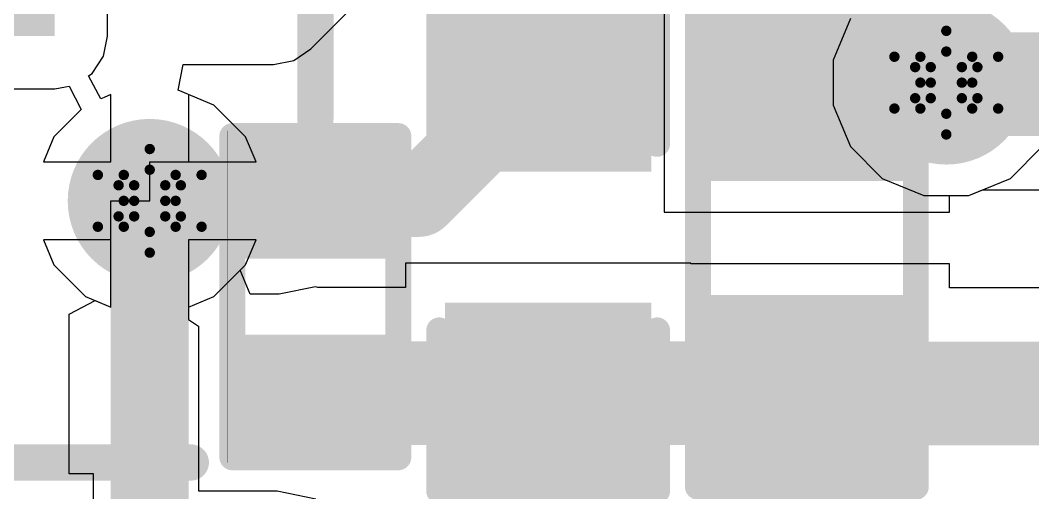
# Model space of a CAD drawing. Header units: inches. Extents: x -18 to 237, y -41 to 211.
# Drawn here: x 31.911 to 36.869, y 102.666 to 104.982 of the extents above; entities that cross this region are included whole.
import ezdxf

# ---------------------------------------------------------------- set-up
doc = ezdxf.new("R2010")
doc.units = ezdxf.units.IN
for name, color, linetype in [('Bottom Layer', 5, 'Continuous'), ('Bottom Solder', 6, 'Continuous'), ('Drill Drawing', 1, 'Continuous'), ('Top Layer', 1, 'Continuous'), ('Top Overlay', 2, 'Continuous'), ('Top Paste', 8, 'Continuous'), ('Top Solder', 216, 'Continuous'), ('Via Holes', 16, 'Continuous')]:
    doc.layers.add(name, color=color, linetype=linetype)

# ---------------------------------------------------------------- blocks, each defined once
blk = doc.blocks.new('C___0603_10')
at = {"layer": 'Top Layer'}
for points in [[(-0.381, 0.4445), (-0.381, -0.4445), (-1.143, -0.4445), (-1.143, 0.4445)], [(1.143, 0.4445), (1.143, -0.4445), (0.381, -0.4445), (0.381, 0.4445)]]:
    blk.add_hatch(color=1, dxfattribs=at).paths.add_polyline_path(points)
at = {"layer": 'Top Paste'}
for points in [[(-0.381, 0.4445), (-0.381, -0.4445), (-1.143, -0.4445), (-1.143, 0.4445)], [(1.143, 0.4445), (1.143, -0.4445), (0.381, -0.4445), (0.381, 0.4445)]]:
    blk.add_hatch(color=8, dxfattribs=at).paths.add_polyline_path(points)
at = {"layer": 'Top Solder'}
for points in [[(-0.321, 0.5045), (-0.321, -0.5045), (-1.203, -0.5045), (-1.203, 0.5045)], [(1.203, 0.5045), (1.203, -0.5045), (0.321, -0.5045), (0.321, 0.5045)]]:
    blk.add_hatch(color=216, dxfattribs=at).paths.add_polyline_path(points)
at = {"layer": 'Top Overlay'}
for points in [[(-1.2446, -0.5334, 0.127, 0.127, 0), (-1.2446, 0.5334, 0.127, 0.127, 0)], [(-0.4572, 0.5334, 0.127, 0.127, 0), (-1.2446, 0.5334, 0.127, 0.127, 0)], [(1.2446, 0.5334, 0.127, 0.127, 0), (0.4572, 0.5334, 0.127, 0.127, 0)], [(1.2446, -0.5334, 0.127, 0.127, 0), (1.2446, 0.5334, 0.127, 0.127, 0)], [(-0.4572, -0.5334, 0.127, 0.127, 0), (-1.2446, -0.5334, 0.127, 0.127, 0)], [(1.2446, -0.5334, 0.127, 0.127, 0), (0.4572, -0.5334, 0.127, 0.127, 0)]]:
    blk.add_lwpolyline(points, format="xyseb", dxfattribs=at)
for points in [[(-1.2764, 0.5334, 0.0635, 0.0635, 1), (-1.2128, 0.5334, 0.0635, 0.0635, 1)], [(-1.2764, 0.5334, 0.0635, 0.0635, 1), (-1.2128, 0.5334, 0.0635, 0.0635, 1)], [(-0.4889, 0.5334, 0.0635, 0.0635, 1), (-0.4254, 0.5334, 0.0635, 0.0635, 1)], [(0.4254, 0.5334, 0.0635, 0.0635, 1), (0.4889, 0.5334, 0.0635, 0.0635, 1)], [(1.2128, 0.5334, 0.0635, 0.0635, 1), (1.2764, 0.5334, 0.0635, 0.0635, 1)], [(1.2128, 0.5334, 0.0635, 0.0635, 1), (1.2764, 0.5334, 0.0635, 0.0635, 1)], [(-1.2764, -0.5334, 0.0635, 0.0635, 1), (-1.2128, -0.5334, 0.0635, 0.0635, 1)], [(-1.2764, -0.5334, 0.0635, 0.0635, 1), (-1.2128, -0.5334, 0.0635, 0.0635, 1)], [(-0.4889, -0.5334, 0.0635, 0.0635, 1), (-0.4254, -0.5334, 0.0635, 0.0635, 1)], [(0.4254, -0.5334, 0.0635, 0.0635, 1), (0.4889, -0.5334, 0.0635, 0.0635, 1)], [(1.2128, -0.5334, 0.0635, 0.0635, 1), (1.2764, -0.5334, 0.0635, 0.0635, 1)], [(1.2128, -0.5334, 0.0635, 0.0635, 1), (1.2764, -0.5334, 0.0635, 0.0635, 1)]]:
    blk.add_lwpolyline(points, format="xyseb", close=True, dxfattribs=at)
blk = doc.blocks.new('R___0402_65')
at = {"layer": 'Top Layer'}
for points in [[(-0.6985, -0.3175), (-0.6985, 0.3175), (-0.2413, 0.3175), (-0.2413, -0.3175)], [(0.2413, -0.3175), (0.2413, 0.3175), (0.6985, 0.3175), (0.6985, -0.3175)]]:
    blk.add_hatch(color=1, dxfattribs=at).paths.add_polyline_path(points)
at = {"layer": 'Top Paste'}
for points in [[(-0.6985, -0.3175), (-0.6985, 0.3175), (-0.2413, 0.3175), (-0.2413, -0.3175)], [(0.2413, -0.3175), (0.2413, 0.3175), (0.6985, 0.3175), (0.6985, -0.3175)]]:
    blk.add_hatch(color=8, dxfattribs=at).paths.add_polyline_path(points)
at = {"layer": 'Top Solder'}
for points in [[(-0.7535, -0.3725), (-0.7535, 0.3725), (-0.1863, 0.3725), (-0.1863, -0.3725)], [(0.1863, -0.3725), (0.1863, 0.3725), (0.7535, 0.3725), (0.7535, -0.3725)]]:
    blk.add_hatch(color=216, dxfattribs=at).paths.add_polyline_path(points)
at = {"layer": 'Top Overlay'}
for points in [[(-0.7874, -0.4064, 0.127, 0.127, 0), (-0.7874, 0.4064, 0.127, 0.127, 0)], [(0.7874, 0.4064, 0.127, 0.127, 0), (-0.7874, 0.4064, 0.127, 0.127, 0)], [(0.7874, -0.4064, 0.127, 0.127, 0), (0.7874, 0.4064, 0.127, 0.127, 0)], [(0.7874, -0.4064, 0.127, 0.127, 0), (-0.7874, -0.4064, 0.127, 0.127, 0)], [(0.8128, -0.4318, 0.00323, 0.00323, 0), (-0.8128, -0.4318, 0.00323, 0.00323, 0)]]:
    blk.add_lwpolyline(points, format="xyseb", dxfattribs=at)
for points in [[(-0.8191, 0.4064, 0.0635, 0.0635, 1), (-0.7556, 0.4064, 0.0635, 0.0635, 1)], [(-0.8191, 0.4064, 0.0635, 0.0635, 1), (-0.7556, 0.4064, 0.0635, 0.0635, 1)], [(0.7556, 0.4064, 0.0635, 0.0635, 1), (0.8191, 0.4064, 0.0635, 0.0635, 1)], [(0.7556, 0.4064, 0.0635, 0.0635, 1), (0.8191, 0.4064, 0.0635, 0.0635, 1)], [(-0.8191, -0.4064, 0.0635, 0.0635, 1), (-0.7556, -0.4064, 0.0635, 0.0635, 1)], [(-0.8191, -0.4064, 0.0635, 0.0635, 1), (-0.7556, -0.4064, 0.0635, 0.0635, 1)], [(0.7556, -0.4064, 0.0635, 0.0635, 1), (0.8191, -0.4064, 0.0635, 0.0635, 1)], [(0.7556, -0.4064, 0.0635, 0.0635, 1), (0.8191, -0.4064, 0.0635, 0.0635, 1)], [(-0.8136, -0.4318, 0.00161, 0.00161, 1), (-0.812, -0.4318, 0.00161, 0.00161, 1)], [(0.812, -0.4318, 0.00161, 0.00161, 1), (0.8136, -0.4318, 0.00161, 0.00161, 1)]]:
    blk.add_lwpolyline(points, format="xyseb", close=True, dxfattribs=at)
blk = doc.blocks.new('R___0603_69')
at = {"layer": 'Top Layer'}
for points in [[(-0.381, 0.4445), (-0.381, -0.4445), (-1.143, -0.4445), (-1.143, 0.4445)], [(1.143, 0.4445), (1.143, -0.4445), (0.381, -0.4445), (0.381, 0.4445)]]:
    blk.add_hatch(color=1, dxfattribs=at).paths.add_polyline_path(points)
at = {"layer": 'Top Paste'}
for points in [[(-0.381, 0.4445), (-0.381, -0.4445), (-1.143, -0.4445), (-1.143, 0.4445)], [(1.143, 0.4445), (1.143, -0.4445), (0.381, -0.4445), (0.381, 0.4445)]]:
    blk.add_hatch(color=8, dxfattribs=at).paths.add_polyline_path(points)
at = {"layer": 'Top Solder'}
for points in [[(-0.2794, 0.5461), (-0.2794, -0.5461), (-1.2446, -0.5461), (-1.2446, 0.5461)], [(1.2446, 0.5461), (1.2446, -0.5461), (0.2794, -0.5461), (0.2794, 0.5461)]]:
    blk.add_hatch(color=216, dxfattribs=at).paths.add_polyline_path(points)
at = {"layer": 'Top Overlay'}
for points in [[(-1.2192, 0.5334, 0.127, 0.127, 0), (1.2192, 0.5334, 0.127, 0.127, 0)], [(-1.2192, 0.5334, 0.127, 0.127, 0), (-1.2192, -0.5334, 0.127, 0.127, 0)], [(1.2192, 0.5334, 0.127, 0.127, 0), (1.2192, -0.5334, 0.127, 0.127, 0)], [(-1.2192, -0.5334, 0.127, 0.127, 0), (1.2192, -0.5334, 0.127, 0.127, 0)]]:
    blk.add_lwpolyline(points, format="xyseb", dxfattribs=at)
for points in [[(-1.25095, 0.5334, 0.0635, 0.0635, 1), (-1.18745, 0.5334, 0.0635, 0.0635, 1)], [(-1.25095, 0.5334, 0.0635, 0.0635, 1), (-1.18745, 0.5334, 0.0635, 0.0635, 1)], [(1.18745, 0.5334, 0.0635, 0.0635, 1), (1.25095, 0.5334, 0.0635, 0.0635, 1)], [(1.18745, 0.5334, 0.0635, 0.0635, 1), (1.25095, 0.5334, 0.0635, 0.0635, 1)], [(-1.25095, -0.5334, 0.0635, 0.0635, 1), (-1.18745, -0.5334, 0.0635, 0.0635, 1)], [(-1.25095, -0.5334, 0.0635, 0.0635, 1), (-1.18745, -0.5334, 0.0635, 0.0635, 1)], [(1.18745, -0.5334, 0.0635, 0.0635, 1), (1.25095, -0.5334, 0.0635, 0.0635, 1)], [(1.18745, -0.5334, 0.0635, 0.0635, 1), (1.25095, -0.5334, 0.0635, 0.0635, 1)]]:
    blk.add_lwpolyline(points, format="xyseb", close=True, dxfattribs=at)

msp = doc.modelspace()

# ---------------------------------------------------------------- hatches: boundary and pattern name
at = {"layer": 'Bottom Layer'}
msp.add_hatch(color=5, dxfattribs=at).paths.add_polyline_path([(29.2989, 104.905), (32.0802, 104.905), (32.0802, 107.0975), (29.2989, 107.0975)])
h = msp.add_hatch(color=5, dxfattribs=at)
edge = h.paths.add_edge_path()
edge.add_arc((36.4459, 104.6764), 0.3, 0, 360)
h = msp.add_hatch(color=5, dxfattribs=at)
edge = h.paths.add_edge_path()
edge.add_arc((32.5453, 104.097), 0.3, 0, 360)
at = {"layer": 'Bottom Solder'}
h = msp.add_hatch(color=6, dxfattribs=at)
edge = h.paths.add_edge_path()
edge.add_arc((36.4459, 104.6764), 0.4016, 0, 360)
h = msp.add_hatch(color=6, dxfattribs=at)
edge = h.paths.add_edge_path()
edge.add_arc((32.5453, 104.097), 0.4016, 0, 360)
at = {"layer": 'Top Layer'}
h = msp.add_hatch(color=1, dxfattribs=at)
edge = h.paths.add_edge_path()
edge.add_arc((36.4459, 104.6764), 0.3, 0, 360)
h = msp.add_hatch(color=1, dxfattribs=at)
edge = h.paths.add_edge_path()
edge.add_arc((32.5453, 104.097), 0.3, 0, 360)
at = {"layer": 'Top Solder'}
h = msp.add_hatch(color=216, dxfattribs=at)
edge = h.paths.add_edge_path()
edge.add_arc((36.4459, 104.6764), 0.4016, 0, 360)
h = msp.add_hatch(color=216, dxfattribs=at)
edge = h.paths.add_edge_path()
edge.add_arc((32.5453, 104.097), 0.4016, 0, 360)
at = {"layer": 'Via Holes'}
h = msp.add_hatch(color=7, dxfattribs=at)
edge = h.paths.add_edge_path()
edge.add_arc((36.4459, 104.6764), 0.15, 0, 360)
h = msp.add_hatch(color=7, dxfattribs=at)
edge = h.paths.add_edge_path()
edge.add_arc((32.5453, 104.097), 0.15, 0, 360)

# ---------------------------------------------------------------- linework, layer by layer
at = {"layer": 'Bottom Layer'}
for p, q in [((32.3392, 104.905), (32.3392, 107.0975)), ((35.9763, 104.9902), (35.8919, 104.7866)), ((32.3195, 104.8059), (32.3392, 104.905)), ((32.2633, 104.7219), (32.3195, 104.8059)), ((35.8919, 104.7866), (35.8919, 104.5662)), ((32.2453, 104.7098), (32.2633, 104.7219)), ((32.3054, 104.5973), (32.2453, 104.7098)), ((29.2989, 104.646), (32.0802, 104.646)), ((32.0802, 104.646), (32.1326, 104.6565)), ((32.1326, 104.6565), (32.1501, 104.6599)), ((32.1501, 104.6599), (32.2099, 104.5451)), ((32.3548, 104.6177), (32.3223, 104.6043)), ((32.3548, 104.2875), (32.3548, 104.6177)), ((32.8591, 104.5666), (32.7358, 104.6177)), ((32.7358, 104.6177), (32.7358, 104.2875)), ((32.3223, 104.6043), (32.3054, 104.5973)), ((33.015, 104.4108), (32.8591, 104.5666)), ((35.8919, 104.5662), (35.9763, 104.3626)), ((32.1983, 104.5334), (32.0756, 104.4108)), ((32.2099, 104.5451), (32.1983, 104.5334)), ((32.0756, 104.4108), (32.0246, 104.2875)), ((33.066, 104.2875), (33.015, 104.4108)), ((35.9763, 104.3626), (36.1321, 104.2067)), ((32.0246, 104.2875), (32.3548, 104.2875)), ((32.7358, 104.2875), (33.066, 104.2875)), ((36.1321, 104.2067), (36.3357, 104.1224)), ((36.3357, 104.1224), (36.5561, 104.1224)), ((36.5561, 104.1224), (36.624, 104.1505)), ((36.624, 104.1505), (38.8837, 104.1505)), ((32.3548, 103.9065), (32.0246, 103.9065)), ((32.0246, 103.9065), (32.0756, 103.7832)), ((32.3548, 103.5762), (32.3548, 103.9065)), ((33.066, 103.9065), (32.7358, 103.9065)), ((32.7358, 103.9065), (32.7358, 103.5762)), ((33.015, 103.7832), (33.066, 103.9065)), ((32.0756, 103.7832), (32.2315, 103.6273)), ((32.8591, 103.6273), (33.015, 103.7832)), ((32.2315, 103.6273), (32.3548, 103.5762)), ((32.7358, 103.5762), (32.8591, 103.6273))]:
    msp.add_line(p, q, dxfattribs=at)
for points in [[(36.4459, 104.6764, 0.508, 0.508, 0), (36.4538, 104.6685, 0.508, 0.508, 0)], [(36.4538, 104.6685, 0.508, 0.508, 0), (38.8837, 104.6685, 0.508, 0.508, 0)]]:
    msp.add_lwpolyline(points, format="xyseb", dxfattribs=at)
for points in [[(36.3189, 104.6764, 0.254, 0.254, 1), (36.5729, 104.6764, 0.254, 0.254, 1)], [(36.3268, 104.6685, 0.254, 0.254, 1), (36.5808, 104.6685, 0.254, 0.254, 1)], [(36.3268, 104.6685, 0.254, 0.254, 1), (36.5808, 104.6685, 0.254, 0.254, 1)]]:
    msp.add_lwpolyline(points, format="xyseb", close=True, dxfattribs=at)
at = {"layer": 'Drill Drawing'}
for points in [[(36.3189, 104.8034, 0.0508, 0.0508, 0), (36.4459, 104.9304, 0.0508, 0.0508, 0)], [(36.4459, 104.9304, 0.0508, 0.0508, 0), (36.5729, 104.8034, 0.0508, 0.0508, 0)], [(36.1919, 104.8034, 0.0508, 0.0508, 0), (36.3189, 104.6764, 0.0508, 0.0508, 0)], [(36.1919, 104.8034, 0.0508, 0.0508, 0), (36.3189, 104.8034, 0.0508, 0.0508, 0)], [(36.3697, 104.7526, 0.0508, 0.0508, 0), (36.4459, 104.8288, 0.0508, 0.0508, 0)], [(36.4459, 104.8288, 0.0508, 0.0508, 0), (36.5221, 104.7526, 0.0508, 0.0508, 0)], [(36.5729, 104.8034, 0.0508, 0.0508, 0), (36.6999, 104.8034, 0.0508, 0.0508, 0)], [(36.5729, 104.6764, 0.0508, 0.0508, 0), (36.6999, 104.8034, 0.0508, 0.0508, 0)], [(36.2935, 104.7526, 0.0508, 0.0508, 0), (36.3697, 104.6764, 0.0508, 0.0508, 0)], [(36.2935, 104.7526, 0.0508, 0.0508, 0), (36.3697, 104.7526, 0.0508, 0.0508, 0)], [(36.5221, 104.7526, 0.0508, 0.0508, 0), (36.5983, 104.7526, 0.0508, 0.0508, 0)], [(36.5221, 104.6764, 0.0508, 0.0508, 0), (36.5983, 104.7526, 0.0508, 0.0508, 0)], [(36.1919, 104.5494, 0.0508, 0.0508, 0), (36.3189, 104.6764, 0.0508, 0.0508, 0)], [(36.2935, 104.6002, 0.0508, 0.0508, 0), (36.3697, 104.6764, 0.0508, 0.0508, 0)], [(36.5221, 104.6764, 0.0508, 0.0508, 0), (36.5983, 104.6002, 0.0508, 0.0508, 0)], [(36.5729, 104.6764, 0.0508, 0.0508, 0), (36.6999, 104.5494, 0.0508, 0.0508, 0)], [(36.2935, 104.6002, 0.0508, 0.0508, 0), (36.3697, 104.6002, 0.0508, 0.0508, 0)], [(36.3697, 104.6002, 0.0508, 0.0508, 0), (36.4459, 104.524, 0.0508, 0.0508, 0)], [(36.4459, 104.524, 0.0508, 0.0508, 0), (36.5221, 104.6002, 0.0508, 0.0508, 0)], [(36.5221, 104.6002, 0.0508, 0.0508, 0), (36.5983, 104.6002, 0.0508, 0.0508, 0)], [(36.1919, 104.5494, 0.0508, 0.0508, 0), (36.3189, 104.5494, 0.0508, 0.0508, 0)], [(36.3189, 104.5494, 0.0508, 0.0508, 0), (36.4459, 104.4224, 0.0508, 0.0508, 0)], [(36.4459, 104.4224, 0.0508, 0.0508, 0), (36.5729, 104.5494, 0.0508, 0.0508, 0)], [(36.5729, 104.5494, 0.0508, 0.0508, 0), (36.6999, 104.5494, 0.0508, 0.0508, 0)], [(32.4183, 104.224, 0.0508, 0.0508, 0), (32.5453, 104.351, 0.0508, 0.0508, 0)], [(32.5453, 104.351, 0.0508, 0.0508, 0), (32.6723, 104.224, 0.0508, 0.0508, 0)], [(32.4691, 104.1732, 0.0508, 0.0508, 0), (32.5453, 104.2494, 0.0508, 0.0508, 0)], [(32.5453, 104.2494, 0.0508, 0.0508, 0), (32.6215, 104.1732, 0.0508, 0.0508, 0)], [(32.2913, 104.224, 0.0508, 0.0508, 0), (32.4183, 104.097, 0.0508, 0.0508, 0)], [(32.2913, 104.224, 0.0508, 0.0508, 0), (32.4183, 104.224, 0.0508, 0.0508, 0)], [(32.6723, 104.224, 0.0508, 0.0508, 0), (32.7993, 104.224, 0.0508, 0.0508, 0)], [(32.6723, 104.097, 0.0508, 0.0508, 0), (32.7993, 104.224, 0.0508, 0.0508, 0)], [(32.3929, 104.1732, 0.0508, 0.0508, 0), (32.4691, 104.097, 0.0508, 0.0508, 0)], [(32.3929, 104.1732, 0.0508, 0.0508, 0), (32.4691, 104.1732, 0.0508, 0.0508, 0)], [(32.6215, 104.1732, 0.0508, 0.0508, 0), (32.6977, 104.1732, 0.0508, 0.0508, 0)], [(32.6215, 104.097, 0.0508, 0.0508, 0), (32.6977, 104.1732, 0.0508, 0.0508, 0)], [(32.2913, 103.97, 0.0508, 0.0508, 0), (32.4183, 104.097, 0.0508, 0.0508, 0)], [(32.3929, 104.0208, 0.0508, 0.0508, 0), (32.4691, 104.097, 0.0508, 0.0508, 0)], [(32.6215, 104.097, 0.0508, 0.0508, 0), (32.6977, 104.0208, 0.0508, 0.0508, 0)], [(32.6723, 104.097, 0.0508, 0.0508, 0), (32.7993, 103.97, 0.0508, 0.0508, 0)], [(32.3929, 104.0208, 0.0508, 0.0508, 0), (32.4691, 104.0208, 0.0508, 0.0508, 0)], [(32.4691, 104.0208, 0.0508, 0.0508, 0), (32.5453, 103.9446, 0.0508, 0.0508, 0)], [(32.5453, 103.9446, 0.0508, 0.0508, 0), (32.6215, 104.0208, 0.0508, 0.0508, 0)], [(32.6215, 104.0208, 0.0508, 0.0508, 0), (32.6977, 104.0208, 0.0508, 0.0508, 0)], [(32.2913, 103.97, 0.0508, 0.0508, 0), (32.4183, 103.97, 0.0508, 0.0508, 0)], [(32.4183, 103.97, 0.0508, 0.0508, 0), (32.5453, 103.843, 0.0508, 0.0508, 0)], [(32.5453, 103.843, 0.0508, 0.0508, 0), (32.6723, 103.97, 0.0508, 0.0508, 0)], [(32.6723, 103.97, 0.0508, 0.0508, 0), (32.7993, 103.97, 0.0508, 0.0508, 0)]]:
    msp.add_lwpolyline(points, format="xyseb", dxfattribs=at)
for points in [[(36.4332, 104.9304, 0.0254, 0.0254, 1), (36.4586, 104.9304, 0.0254, 0.0254, 1)], [(36.4332, 104.9304, 0.0254, 0.0254, 1), (36.4586, 104.9304, 0.0254, 0.0254, 1)], [(36.1792, 104.8034, 0.0254, 0.0254, 1), (36.2046, 104.8034, 0.0254, 0.0254, 1)], [(36.1792, 104.8034, 0.0254, 0.0254, 1), (36.2046, 104.8034, 0.0254, 0.0254, 1)], [(36.3062, 104.8034, 0.0254, 0.0254, 1), (36.3316, 104.8034, 0.0254, 0.0254, 1)], [(36.3062, 104.8034, 0.0254, 0.0254, 1), (36.3316, 104.8034, 0.0254, 0.0254, 1)], [(36.4332, 104.8288, 0.0254, 0.0254, 1), (36.4586, 104.8288, 0.0254, 0.0254, 1)], [(36.4332, 104.8288, 0.0254, 0.0254, 1), (36.4586, 104.8288, 0.0254, 0.0254, 1)], [(36.5602, 104.8034, 0.0254, 0.0254, 1), (36.5856, 104.8034, 0.0254, 0.0254, 1)], [(36.5602, 104.8034, 0.0254, 0.0254, 1), (36.5856, 104.8034, 0.0254, 0.0254, 1)], [(36.6872, 104.8034, 0.0254, 0.0254, 1), (36.7126, 104.8034, 0.0254, 0.0254, 1)], [(36.6872, 104.8034, 0.0254, 0.0254, 1), (36.7126, 104.8034, 0.0254, 0.0254, 1)], [(36.2808, 104.7526, 0.0254, 0.0254, 1), (36.3062, 104.7526, 0.0254, 0.0254, 1)], [(36.2808, 104.7526, 0.0254, 0.0254, 1), (36.3062, 104.7526, 0.0254, 0.0254, 1)], [(36.357, 104.7526, 0.0254, 0.0254, 1), (36.3824, 104.7526, 0.0254, 0.0254, 1)], [(36.357, 104.7526, 0.0254, 0.0254, 1), (36.3824, 104.7526, 0.0254, 0.0254, 1)], [(36.5094, 104.7526, 0.0254, 0.0254, 1), (36.5348, 104.7526, 0.0254, 0.0254, 1)], [(36.5094, 104.7526, 0.0254, 0.0254, 1), (36.5348, 104.7526, 0.0254, 0.0254, 1)], [(36.5856, 104.7526, 0.0254, 0.0254, 1), (36.611, 104.7526, 0.0254, 0.0254, 1)], [(36.5856, 104.7526, 0.0254, 0.0254, 1), (36.611, 104.7526, 0.0254, 0.0254, 1)], [(36.3062, 104.6764, 0.0254, 0.0254, 1), (36.3316, 104.6764, 0.0254, 0.0254, 1)], [(36.3062, 104.6764, 0.0254, 0.0254, 1), (36.3316, 104.6764, 0.0254, 0.0254, 1)], [(36.357, 104.6764, 0.0254, 0.0254, 1), (36.3824, 104.6764, 0.0254, 0.0254, 1)], [(36.357, 104.6764, 0.0254, 0.0254, 1), (36.3824, 104.6764, 0.0254, 0.0254, 1)], [(36.5094, 104.6764, 0.0254, 0.0254, 1), (36.5348, 104.6764, 0.0254, 0.0254, 1)], [(36.5094, 104.6764, 0.0254, 0.0254, 1), (36.5348, 104.6764, 0.0254, 0.0254, 1)], [(36.5602, 104.6764, 0.0254, 0.0254, 1), (36.5856, 104.6764, 0.0254, 0.0254, 1)], [(36.5602, 104.6764, 0.0254, 0.0254, 1), (36.5856, 104.6764, 0.0254, 0.0254, 1)], [(36.2808, 104.6002, 0.0254, 0.0254, 1), (36.3062, 104.6002, 0.0254, 0.0254, 1)], [(36.2808, 104.6002, 0.0254, 0.0254, 1), (36.3062, 104.6002, 0.0254, 0.0254, 1)], [(36.357, 104.6002, 0.0254, 0.0254, 1), (36.3824, 104.6002, 0.0254, 0.0254, 1)], [(36.357, 104.6002, 0.0254, 0.0254, 1), (36.3824, 104.6002, 0.0254, 0.0254, 1)], [(36.5094, 104.6002, 0.0254, 0.0254, 1), (36.5348, 104.6002, 0.0254, 0.0254, 1)], [(36.5094, 104.6002, 0.0254, 0.0254, 1), (36.5348, 104.6002, 0.0254, 0.0254, 1)], [(36.5856, 104.6002, 0.0254, 0.0254, 1), (36.611, 104.6002, 0.0254, 0.0254, 1)], [(36.5856, 104.6002, 0.0254, 0.0254, 1), (36.611, 104.6002, 0.0254, 0.0254, 1)], [(36.1792, 104.5494, 0.0254, 0.0254, 1), (36.2046, 104.5494, 0.0254, 0.0254, 1)], [(36.1792, 104.5494, 0.0254, 0.0254, 1), (36.2046, 104.5494, 0.0254, 0.0254, 1)], [(36.3062, 104.5494, 0.0254, 0.0254, 1), (36.3316, 104.5494, 0.0254, 0.0254, 1)], [(36.3062, 104.5494, 0.0254, 0.0254, 1), (36.3316, 104.5494, 0.0254, 0.0254, 1)], [(36.5602, 104.5494, 0.0254, 0.0254, 1), (36.5856, 104.5494, 0.0254, 0.0254, 1)], [(36.5602, 104.5494, 0.0254, 0.0254, 1), (36.5856, 104.5494, 0.0254, 0.0254, 1)], [(36.6872, 104.5494, 0.0254, 0.0254, 1), (36.7126, 104.5494, 0.0254, 0.0254, 1)], [(36.6872, 104.5494, 0.0254, 0.0254, 1), (36.7126, 104.5494, 0.0254, 0.0254, 1)], [(36.4332, 104.524, 0.0254, 0.0254, 1), (36.4586, 104.524, 0.0254, 0.0254, 1)], [(36.4332, 104.524, 0.0254, 0.0254, 1), (36.4586, 104.524, 0.0254, 0.0254, 1)], [(36.4332, 104.4224, 0.0254, 0.0254, 1), (36.4586, 104.4224, 0.0254, 0.0254, 1)], [(36.4332, 104.4224, 0.0254, 0.0254, 1), (36.4586, 104.4224, 0.0254, 0.0254, 1)], [(32.5326, 104.351, 0.0254, 0.0254, 1), (32.558, 104.351, 0.0254, 0.0254, 1)], [(32.5326, 104.351, 0.0254, 0.0254, 1), (32.558, 104.351, 0.0254, 0.0254, 1)], [(32.5326, 104.2494, 0.0254, 0.0254, 1), (32.558, 104.2494, 0.0254, 0.0254, 1)], [(32.5326, 104.2494, 0.0254, 0.0254, 1), (32.558, 104.2494, 0.0254, 0.0254, 1)], [(32.2786, 104.224, 0.0254, 0.0254, 1), (32.304, 104.224, 0.0254, 0.0254, 1)], [(32.2786, 104.224, 0.0254, 0.0254, 1), (32.304, 104.224, 0.0254, 0.0254, 1)], [(32.4056, 104.224, 0.0254, 0.0254, 1), (32.431, 104.224, 0.0254, 0.0254, 1)], [(32.4056, 104.224, 0.0254, 0.0254, 1), (32.431, 104.224, 0.0254, 0.0254, 1)], [(32.6596, 104.224, 0.0254, 0.0254, 1), (32.685, 104.224, 0.0254, 0.0254, 1)], [(32.6596, 104.224, 0.0254, 0.0254, 1), (32.685, 104.224, 0.0254, 0.0254, 1)], [(32.7866, 104.224, 0.0254, 0.0254, 1), (32.812, 104.224, 0.0254, 0.0254, 1)], [(32.7866, 104.224, 0.0254, 0.0254, 1), (32.812, 104.224, 0.0254, 0.0254, 1)], [(32.3802, 104.1732, 0.0254, 0.0254, 1), (32.4056, 104.1732, 0.0254, 0.0254, 1)], [(32.3802, 104.1732, 0.0254, 0.0254, 1), (32.4056, 104.1732, 0.0254, 0.0254, 1)], [(32.4564, 104.1732, 0.0254, 0.0254, 1), (32.4818, 104.1732, 0.0254, 0.0254, 1)], [(32.4564, 104.1732, 0.0254, 0.0254, 1), (32.4818, 104.1732, 0.0254, 0.0254, 1)], [(32.6088, 104.1732, 0.0254, 0.0254, 1), (32.6342, 104.1732, 0.0254, 0.0254, 1)], [(32.6088, 104.1732, 0.0254, 0.0254, 1), (32.6342, 104.1732, 0.0254, 0.0254, 1)], [(32.685, 104.1732, 0.0254, 0.0254, 1), (32.7104, 104.1732, 0.0254, 0.0254, 1)], [(32.685, 104.1732, 0.0254, 0.0254, 1), (32.7104, 104.1732, 0.0254, 0.0254, 1)], [(32.4056, 104.097, 0.0254, 0.0254, 1), (32.431, 104.097, 0.0254, 0.0254, 1)], [(32.4056, 104.097, 0.0254, 0.0254, 1), (32.431, 104.097, 0.0254, 0.0254, 1)], [(32.4564, 104.097, 0.0254, 0.0254, 1), (32.4818, 104.097, 0.0254, 0.0254, 1)], [(32.4564, 104.097, 0.0254, 0.0254, 1), (32.4818, 104.097, 0.0254, 0.0254, 1)], [(32.6088, 104.097, 0.0254, 0.0254, 1), (32.6342, 104.097, 0.0254, 0.0254, 1)], [(32.6088, 104.097, 0.0254, 0.0254, 1), (32.6342, 104.097, 0.0254, 0.0254, 1)], [(32.6596, 104.097, 0.0254, 0.0254, 1), (32.685, 104.097, 0.0254, 0.0254, 1)], [(32.6596, 104.097, 0.0254, 0.0254, 1), (32.685, 104.097, 0.0254, 0.0254, 1)], [(32.3802, 104.0208, 0.0254, 0.0254, 1), (32.4056, 104.0208, 0.0254, 0.0254, 1)], [(32.3802, 104.0208, 0.0254, 0.0254, 1), (32.4056, 104.0208, 0.0254, 0.0254, 1)], [(32.4564, 104.0208, 0.0254, 0.0254, 1), (32.4818, 104.0208, 0.0254, 0.0254, 1)], [(32.4564, 104.0208, 0.0254, 0.0254, 1), (32.4818, 104.0208, 0.0254, 0.0254, 1)], [(32.6088, 104.0208, 0.0254, 0.0254, 1), (32.6342, 104.0208, 0.0254, 0.0254, 1)], [(32.6088, 104.0208, 0.0254, 0.0254, 1), (32.6342, 104.0208, 0.0254, 0.0254, 1)], [(32.685, 104.0208, 0.0254, 0.0254, 1), (32.7104, 104.0208, 0.0254, 0.0254, 1)], [(32.685, 104.0208, 0.0254, 0.0254, 1), (32.7104, 104.0208, 0.0254, 0.0254, 1)], [(32.2786, 103.97, 0.0254, 0.0254, 1), (32.304, 103.97, 0.0254, 0.0254, 1)], [(32.2786, 103.97, 0.0254, 0.0254, 1), (32.304, 103.97, 0.0254, 0.0254, 1)], [(32.4056, 103.97, 0.0254, 0.0254, 1), (32.431, 103.97, 0.0254, 0.0254, 1)], [(32.4056, 103.97, 0.0254, 0.0254, 1), (32.431, 103.97, 0.0254, 0.0254, 1)], [(32.5326, 103.9446, 0.0254, 0.0254, 1), (32.558, 103.9446, 0.0254, 0.0254, 1)], [(32.5326, 103.9446, 0.0254, 0.0254, 1), (32.558, 103.9446, 0.0254, 0.0254, 1)], [(32.6596, 103.97, 0.0254, 0.0254, 1), (32.685, 103.97, 0.0254, 0.0254, 1)], [(32.6596, 103.97, 0.0254, 0.0254, 1), (32.685, 103.97, 0.0254, 0.0254, 1)], [(32.7866, 103.97, 0.0254, 0.0254, 1), (32.812, 103.97, 0.0254, 0.0254, 1)], [(32.7866, 103.97, 0.0254, 0.0254, 1), (32.812, 103.97, 0.0254, 0.0254, 1)], [(32.5326, 103.843, 0.0254, 0.0254, 1), (32.558, 103.843, 0.0254, 0.0254, 1)], [(32.5326, 103.843, 0.0254, 0.0254, 1), (32.558, 103.843, 0.0254, 0.0254, 1)]]:
    msp.add_lwpolyline(points, format="xyseb", close=True, dxfattribs=at)
at = {"layer": 'Top Layer'}
for p, q in [((33.3343, 104.8419), (33.5449, 105.0524)), ((35.0647, 105.0572), (35.0647, 104.0414)), ((33.2503, 104.7857), (33.3343, 104.8419)), ((32.6844, 104.639), (32.7096, 104.766)), ((32.7096, 104.766), (33.1512, 104.766)), ((33.1512, 104.766), (33.2503, 104.7857)), ((32.8591, 104.5666), (32.6844, 104.639)), ((33.015, 104.4108), (32.8591, 104.5666)), ((33.066, 104.2875), (33.015, 104.4108)), ((36.7597, 104.2067), (36.9156, 104.3626)), ((32.5453, 104.097), (32.5453, 104.2875)), ((32.5453, 104.2875), (33.066, 104.2875)), ((36.5561, 104.1224), (36.7597, 104.2067)), ((36.4617, 104.0414), (36.4617, 104.1224)), ((36.4617, 104.1224), (36.5561, 104.1224)), ((32.3548, 103.5762), (32.3548, 104.097)), ((32.3548, 104.097), (32.5453, 104.097)), ((35.0647, 104.0414), (36.4617, 104.0414)), ((33.066, 103.9065), (32.7358, 103.9065)), ((32.7358, 103.9065), (32.7358, 103.515)), ((33.015, 103.7832), (33.066, 103.9065)), ((32.9889, 103.7571), (33.015, 103.7832)), ((35.1948, 103.7922), (33.7978, 103.7922)), ((33.7978, 103.7922), (33.7978, 103.6727)), ((35.1948, 103.7874), (35.1948, 103.7922)), ((36.4617, 103.7874), (35.1948, 103.7874)), ((36.4617, 103.6704), (36.4617, 103.7874)), ((33.0375, 103.6398), (32.9889, 103.7571)), ((33.3563, 103.6751), (33.1786, 103.6398)), ((33.3683, 103.6727), (33.3563, 103.6751)), ((33.7978, 103.6727), (33.3683, 103.6727)), ((33.1786, 103.6398), (33.0375, 103.6398)), ((37.8552, 103.6704), (36.4617, 103.6704)), ((32.1507, 103.5422), (32.2777, 103.6082)), ((32.2777, 103.6082), (32.3548, 103.5762)), ((32.1507, 102.7587), (32.1507, 103.5422)), ((32.7358, 103.515), (32.7848, 103.4822)), ((32.7848, 103.4822), (32.7848, 102.6746)), ((32.2707, 102.7587), (32.1507, 102.7587)), ((32.2707, 101.979), (32.2707, 102.7587)), ((32.7848, 102.6746), (33.1689, 102.6746)), ((33.1689, 102.6746), (33.3587, 102.6368))]:
    msp.add_line(p, q, dxfattribs=at)
for points in [[(35.7632, 104.6764, 0.508, 0.508, 0), (36.4459, 104.6764, 0.508, 0.508, 0)], [(33.8622, 104.1106, 0.381, 0.381, 0), (34.4328, 104.6812, 0.381, 0.381, 0)], [(34.4328, 104.6812, 0.3048, 0.3048, 0), (34.4963, 104.6812, 0.3048, 0.3048, 0)], [(32.5453, 102.4587, 0.381, 0.381, 0), (32.5453, 104.097, 0.381, 0.381, 0)], [(32.5453, 104.097, 0.381, 0.381, 0), (33.3563, 104.097, 0.381, 0.381, 0)], [(33.3699, 104.1106, 0.381, 0.381, 0), (33.8622, 104.1106, 0.381, 0.381, 0)], [(33.3563, 104.097, 0.3048, 0.3048, 0), (33.3699, 104.1106, 0.3048, 0.3048, 0)], [(33.3563, 103.1572, 0.508, 0.508, 0), (33.3587, 103.1548, 0.508, 0.508, 0)], [(33.3587, 103.1548, 0.508, 0.508, 0), (34.4963, 103.1548, 0.508, 0.508, 0)], [(34.4963, 103.1548, 0.508, 0.508, 0), (35.7608, 103.1548, 0.508, 0.508, 0)], [(35.7608, 103.1548, 0.508, 0.508, 0), (35.7632, 103.1524, 0.508, 0.508, 0)], [(35.7632, 103.1524, 0.508, 0.508, 0), (37.8552, 103.1524, 0.508, 0.508, 0)]]:
    msp.add_lwpolyline(points, format="xyseb", dxfattribs=at)
for points in [[(35.6362, 104.6764, 0.254, 0.254, 1), (35.8902, 104.6764, 0.254, 0.254, 1)], [(36.3189, 104.6764, 0.254, 0.254, 1), (36.5729, 104.6764, 0.254, 0.254, 1)], [(34.3376, 104.6812, 0.1905, 0.1905, 1), (34.5281, 104.6812, 0.1905, 0.1905, 1)], [(34.3566, 104.6812, 0.1524, 0.1524, 1), (34.509, 104.6812, 0.1524, 0.1524, 1)], [(34.4201, 104.6812, 0.1524, 0.1524, 1), (34.5725, 104.6812, 0.1524, 0.1524, 1)], [(32.4501, 104.097, 0.1905, 0.1905, 1), (32.6406, 104.097, 0.1905, 0.1905, 1)], [(32.4501, 104.097, 0.1905, 0.1905, 1), (32.6406, 104.097, 0.1905, 0.1905, 1)], [(33.2611, 104.097, 0.1905, 0.1905, 1), (33.4516, 104.097, 0.1905, 0.1905, 1)], [(33.2747, 104.1106, 0.1905, 0.1905, 1), (33.4652, 104.1106, 0.1905, 0.1905, 1)], [(33.767, 104.1106, 0.1905, 0.1905, 1), (33.9575, 104.1106, 0.1905, 0.1905, 1)], [(33.767, 104.1106, 0.1905, 0.1905, 1), (33.9575, 104.1106, 0.1905, 0.1905, 1)], [(33.2801, 104.097, 0.1524, 0.1524, 1), (33.4325, 104.097, 0.1524, 0.1524, 1)], [(33.2937, 104.1106, 0.1524, 0.1524, 1), (33.4461, 104.1106, 0.1524, 0.1524, 1)], [(33.2293, 103.1572, 0.254, 0.254, 1), (33.4833, 103.1572, 0.254, 0.254, 1)], [(33.2317, 103.1548, 0.254, 0.254, 1), (33.4857, 103.1548, 0.254, 0.254, 1)], [(33.2317, 103.1548, 0.254, 0.254, 1), (33.4857, 103.1548, 0.254, 0.254, 1)], [(34.3693, 103.1548, 0.254, 0.254, 1), (34.6233, 103.1548, 0.254, 0.254, 1)], [(34.3693, 103.1548, 0.254, 0.254, 1), (34.6233, 103.1548, 0.254, 0.254, 1)], [(35.6338, 103.1548, 0.254, 0.254, 1), (35.8878, 103.1548, 0.254, 0.254, 1)], [(35.6338, 103.1548, 0.254, 0.254, 1), (35.8878, 103.1548, 0.254, 0.254, 1)], [(35.6362, 103.1524, 0.254, 0.254, 1), (35.8902, 103.1524, 0.254, 0.254, 1)], [(35.6362, 103.1524, 0.254, 0.254, 1), (35.8902, 103.1524, 0.254, 0.254, 1)]]:
    msp.add_lwpolyline(points, format="xyseb", close=True, dxfattribs=at)
at = {"layer": 'Top Overlay'}
for points in [[(33.3563, 104.498, 0.1778, 0.1778, 0), (33.3563, 105.2545, 0.1778, 0.1778, 0)], [(29.337, 102.8143, 0.1778, 0.1778, 0), (32.7464, 102.8143, 0.1778, 0.1778, 0)]]:
    msp.add_lwpolyline(points, format="xyseb", dxfattribs=at)
for points in [[(33.3119, 104.498, 0.0889, 0.0889, 1), (33.4008, 104.498, 0.0889, 0.0889, 1)], [(32.702, 102.8143, 0.0889, 0.0889, 1), (32.7909, 102.8143, 0.0889, 0.0889, 1)]]:
    msp.add_lwpolyline(points, format="xyseb", close=True, dxfattribs=at)

# ---------------------------------------------------------------- block references
for name, p, rotation in [('C___0603_10', (34.4963, 103.9192), 270), ('R___0603_69', (35.7632, 103.9144), 90), ('R___0402_65', (33.3563, 103.6271), 270)]:
    msp.add_blockref(name, p, dxfattribs=dict(rotation=rotation))

doc.saveas('drawing.dxf')
